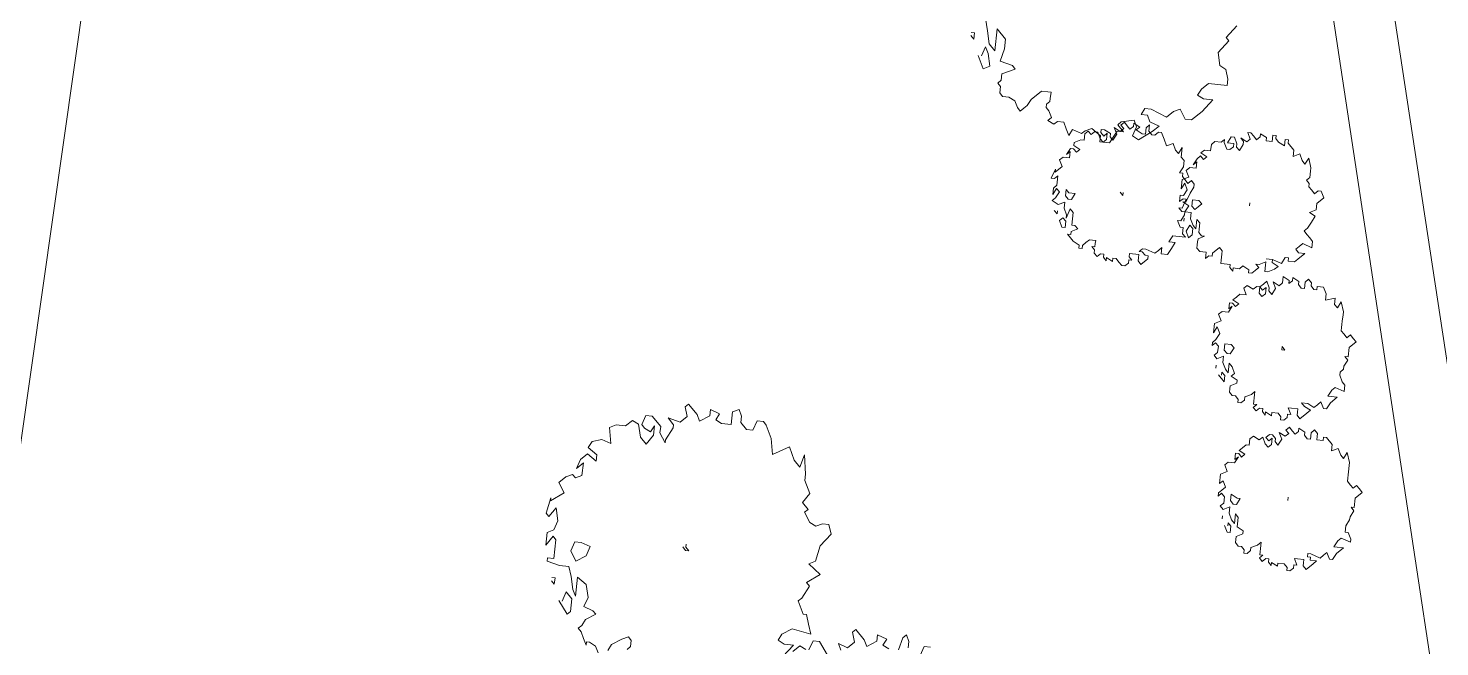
# Model space of a CAD drawing. Header units: metres. Extents: x -977055 to 805873, y -1033982 to 242021.
# Drawn here: x 2703.89 to 2727.54, y 1034.09 to 1044.46 of the extents above; entities that cross this region are included whole.
import ezdxf

# ---------------------------------------------------------------- set-up
doc = ezdxf.new("R2010")
doc.units = ezdxf.units.M
doc.layers.add('PDF_acera', color=7, linetype='Continuous')
doc.layers.add('PDF_PLANTAS', color=7, linetype='Continuous')

# ---------------------------------------------------------------- blocks, each defined once
blk = doc.blocks.new('CALLE')
at = {"layer": 'PDF_acera', "lineweight": 9}
for points in [[(-63.758016, -221.163264), (-63.71568, -219.469824), (-62.360928, -218.199744), (29.719872, -221.332608)], [(-61.683552, -257.910912), (38.822112, -231.450912)], [(-61.429536, -258.757632), (39.033792, -232.21296)]]:
    blk.add_lwpolyline(points, dxfattribs=at)
at = {"layer": 'PDF_PLANTAS', "lineweight": 9}
for points in [[(6.731424, -228.699072), (6.816096, -228.741408), (6.900768, -228.868416), (6.943104, -228.953088), (6.900768, -228.995424), (6.858432, -228.995424), (6.816096, -228.995424), (6.77376, -228.953088)], [(6.900768, -231.027552), (7.070112, -231.15456), (7.070112, -231.027552), (7.112448, -230.94288), (7.19712, -230.985216), (7.281792, -231.112224), (7.239456, -231.36624), (7.366464, -231.323904), (7.493472, -231.281568), (7.493472, -231.239232), (7.662816, -231.15456), (7.705152, -231.196896), (7.874496, -231.281568), (7.916832, -231.239232), (8.04384, -231.408576), (8.170848, -231.239232), (8.213184, -231.323904), (8.424864, -231.36624), (8.594208, -231.493248), (8.721216, -231.450912), (8.721216, -231.36624), (8.67888, -231.281568), (8.721216, -231.196896), (8.848224, -231.112224), (8.89056, -231.15456), (8.975232, -231.069888), (9.10224, -231.15456), (9.271584, -231.069888), (9.356256, -231.069888), (9.610272, -231.027552), (9.440928, -230.985216), (9.5256, -230.900544), (9.694944, -230.815872), (9.567936, -230.604192), (9.779616, -230.561856), (9.94896, -230.477184), (9.991296, -230.434848), (9.991296, -230.350176), (9.864288, -230.30784), (9.864288, -230.223168), (9.94896, -230.138496), (10.033632, -230.138496), (10.118304, -230.09616), (10.075968, -230.011488), (9.906624, -230.011488), (9.906624, -229.88448), (9.94896, -229.799808), (10.033632, -229.842144), (10.075968, -229.715136), (9.991296, -229.715136), (9.906624, -229.588128), (9.991296, -229.545792), (10.118304, -229.418784), (10.075968, -229.376448), (9.94896, -229.418784), (9.864288, -229.334112), (9.906624, -229.164768), (9.821952, -229.24944), (9.779616, -229.24944), (9.610272, -229.164768), (9.567936, -229.164768), (9.694944, -229.080096), (9.779616, -229.080096), (9.906624, -228.953088), (9.906624, -228.868416), (9.779616, -228.82608), (9.73728, -228.868416), (9.694944, -228.953088), (9.779616, -228.995424), (9.652608, -228.995424), (9.5256, -228.910752), (9.610272, -228.82608), (9.779616, -228.783744), (9.821952, -228.699072), (9.73728, -228.6144), (9.73728, -228.487392), (9.694944, -228.40272), (9.483264, -228.445056), (9.5256, -228.318048), (9.483264, -228.19104), (9.398592, -228.148704), (9.31392, -228.275712), (9.229248, -228.275712), (9.31392, -228.148704), (9.229248, -228.064032), (9.10224, -228.021696), (9.186912, -228.106368), (9.017568, -228.106368), (8.975232, -228.021696), (9.017568, -227.97936), (8.975232, -227.894688), (8.89056, -227.810016), (8.763552, -227.894688), (8.636544, -227.725344), (8.67888, -227.725344), (8.4672, -227.683008), (8.424864, -227.725344), (8.551872, -227.810016), (8.382528, -227.852352), (8.25552, -227.810016), (8.213184, -227.725344), (8.04384, -227.725344), (8.170848, -227.810016), (8.128512, -227.852352), (7.874496, -227.852352), (7.874496, -227.76768), (7.83216, -227.76768), (7.789824, -227.937024), (7.789824, -228.064032), (7.662816, -228.106368), (7.493472, -228.148704), (7.4088, -228.19104), (7.662816, -228.19104), (7.578144, -228.318048), (7.4088, -228.360384), (7.281792, -228.318048), (7.239456, -228.445056), (7.19712, -228.487392), (7.112448, -228.360384), (7.027776, -228.318048), (6.98544, -228.275712), (6.943104, -228.318048), (6.858432, -228.360384), (6.77376, -228.40272), (6.816096, -228.40272), (6.816096, -228.445056), (6.77376, -228.529728), (6.689088, -228.572064)], [(7.324128, -227.97936), (7.154784, -228.106368), (7.19712, -228.148704), (7.366464, -228.148704), (7.451136, -228.064032), (7.324128, -228.021696)], [(7.578144, -227.852352), (7.535808, -227.894688), (7.62048, -227.894688), (7.62048, -227.852352)], [(8.213184, -229.545792), (8.170848, -229.588128), (8.170848, -229.630464), (8.213184, -229.588128), (8.25552, -229.588128)], [(7.154784, -232.42464), (7.19712, -232.339968), (7.281792, -232.382304), (7.324128, -232.255296), (7.239456, -232.255296), (7.154784, -232.128288), (7.239456, -232.085952), (7.366464, -231.958944), (7.324128, -231.916608), (7.19712, -231.958944), (7.112448, -231.874272), (7.154784, -231.747264), (7.070112, -231.7896)], [(6.98544, -231.620256), (7.154784, -231.493248), (7.154784, -231.408576), (7.027776, -231.36624)], [(7.027776, -231.323904), (7.070112, -231.239232), (6.98544, -231.15456)], [(7.239456, -232.975008), (7.239456, -232.890336), (7.112448, -232.848)], [(7.19712, -232.678656), (7.281792, -232.678656), (7.366464, -232.63632), (7.324128, -232.593984), (7.154784, -232.551648)], [(15.66432, -232.805664), (15.494976, -232.848), (15.325632, -232.890336), (15.24096, -232.975008), (15.537312, -232.975008), (15.410304, -233.102016), (15.283296, -233.102016), (15.113952, -233.05968), (15.071616, -233.229024), (15.02928, -233.27136), (14.944608, -233.102016), (14.859936, -233.102016), (14.8176, -233.05968), (14.775264, -233.102016), (14.690592, -233.102016), (14.648256, -233.144352), (14.648256, -233.186688), (14.648256, -233.229024), (14.60592, -233.313696), (14.521248, -233.356032), (14.478912, -233.398368), (14.521248, -233.440704), (14.563584, -233.48304), (14.648256, -233.525376), (14.775264, -233.652384), (14.775264, -233.737056), (14.775264, -233.779392), (14.690592, -233.779392), (14.648256, -233.779392), (14.60592, -233.737056), (14.563584, -233.737056), (14.521248, -233.779392), (14.436576, -233.821728), (14.39424, -233.779392), (14.351904, -233.864064), (14.39424, -233.9064), (14.39424, -233.991072), (14.309568, -234.033408), (14.224896, -234.075744), (14.309568, -234.11808), (14.267232, -234.245088), (14.309568, -234.287424), (14.351904, -234.372096), (14.267232, -234.499104), (14.18256, -234.499104), (14.18256, -234.626112), (14.267232, -234.668448), (14.351904, -234.710784), (14.351904, -234.795456), (14.436576, -234.710784), (14.478912, -234.75312), (14.521248, -234.922464), (14.436576, -234.9648), (14.309568, -234.922464), (14.267232, -235.007136), (14.39424, -235.17648), (14.478912, -235.261152), (14.521248, -235.134144), (14.60592, -235.091808), (14.60592, -235.007136), (14.690592, -235.049472), (14.690592, -235.134144), (14.60592, -235.345824), (14.690592, -235.430496), (14.732928, -235.515168), (14.60592, -235.59984), (14.60592, -235.684512), (14.732928, -235.81152), (14.902272, -235.938528), (14.902272, -235.81152), (14.944608, -235.726848), (15.02928, -235.769184), (15.113952, -235.853856), (15.113952, -236.107872), (15.198624, -236.107872), (15.325632, -236.065536), (15.367968, -235.980864), (15.537312, -235.938528), (15.706656, -236.065536), (15.748992, -236.0232), (15.918336, -236.150208)], [(15.410304, -232.63632), (15.367968, -232.678656), (15.45264, -232.678656), (15.45264, -232.63632)], [(15.156288, -232.763328), (14.986944, -232.848), (15.02928, -232.932672), (15.198624, -232.890336), (15.283296, -232.848), (15.156288, -232.805664)], [(13.208832, -233.991072), (13.166496, -234.033408), (13.208832, -234.033408)], [(13.54752, -234.837792), (13.505184, -234.880128), (13.54752, -234.880128)], [(13.293504, -235.726848), (13.251168, -235.726848)], [(11.261376, -236.404224), (11.176704, -236.488896), (11.261376, -236.488896), (11.303712, -236.44656), (11.261376, -236.44656)], [(11.388384, -236.361888), (11.346048, -236.361888), (11.388384, -236.361888)], [(9.398592, -236.65824), (9.356256, -236.65824), (9.398592, -236.65824)], [(13.589856, -236.573568), (13.54752, -236.573568), (13.589856, -236.573568)], [(9.271584, -236.700576), (9.186912, -236.742912), (9.186912, -236.785248), (9.271584, -236.785248), (9.31392, -236.742912), (9.271584, -236.742912)], [(9.73728, -237.50496), (9.694944, -237.50496), (9.73728, -237.50496)]]:
    blk.add_lwpolyline(points, dxfattribs=at)
for points in [[(8.128512, -228.106368), (8.001504, -228.064032), (7.874496, -228.148704), (7.959168, -228.275712), (8.086176, -228.318048), (8.128512, -228.19104)], [(14.436576, -235.134144), (14.478912, -235.134144), (14.436576, -235.091808), (14.351904, -235.091808), (14.351904, -235.049472), (14.39424, -234.9648), (14.436576, -235.007136), (14.478912, -234.922464), (14.436576, -234.922464), (14.39424, -234.880128), (14.436576, -234.837792), (14.478912, -234.795456), (14.436576, -234.75312), (14.39424, -234.795456), (14.351904, -234.75312), (14.39424, -234.668448), (14.309568, -234.710784), (14.224896, -234.668448), (14.267232, -234.626112), (14.309568, -234.626112), (14.351904, -234.54144), (14.351904, -234.499104), (14.309568, -234.499104), (14.267232, -234.54144), (14.309568, -234.583776), (14.224896, -234.583776), (14.18256, -234.54144), (14.224896, -234.499104), (14.309568, -234.456768), (14.309568, -234.414432), (14.267232, -234.372096), (14.309568, -234.32976), (14.267232, -234.287424), (14.18256, -234.287424), (14.18256, -234.245088), (14.140224, -234.160416), (14.097888, -234.160416), (14.055552, -234.245088), (14.013216, -234.202752), (14.055552, -234.160416), (14.055552, -234.11808), (13.97088, -234.075744), (14.013216, -234.11808), (13.928544, -234.11808), (13.928544, -234.075744), (13.928544, -234.033408), (13.886208, -233.991072), (13.801536, -234.033408), (13.716864, -233.948736), (13.7592, -233.948736), (13.632192, -233.9064), (13.632192, -233.948736), (13.674528, -233.991072), (13.589856, -233.991072), (13.54752, -233.991072), (13.505184, -233.948736), (13.420512, -233.948736), (13.505184, -233.991072), (13.462848, -234.033408), (13.378176, -233.991072), (13.33584, -233.948736), (13.293504, -234.033408), (13.33584, -234.11808), (13.251168, -234.11808), (13.166496, -234.160416), (13.12416, -234.160416), (13.251168, -234.202752), (13.208832, -234.245088), (13.12416, -234.245088), (13.039488, -234.245088), (13.039488, -234.287424), (12.997152, -234.32976), (12.954816, -234.245088), (12.91248, -234.245088), (12.91248, -234.202752), (12.870144, -234.245088), (12.827808, -234.287424), (12.785472, -234.372096), (12.743136, -234.372096), (12.743136, -234.414432), (12.785472, -234.414432), (12.827808, -234.456768), (12.870144, -234.499104), (12.870144, -234.54144), (12.870144, -234.583776), (12.827808, -234.583776), (12.785472, -234.583776), (12.785472, -234.54144), (12.743136, -234.583776), (12.7008, -234.583776), (12.658464, -234.626112), (12.7008, -234.668448), (12.7008, -234.710784), (12.658464, -234.710784), (12.616128, -234.75312), (12.658464, -234.75312), (12.616128, -234.837792), (12.658464, -234.837792), (12.658464, -234.880128), (12.616128, -234.922464), (12.573792, -234.9648), (12.573792, -235.007136), (12.616128, -235.049472), (12.658464, -235.049472), (12.658464, -235.091808), (12.7008, -235.049472), (12.743136, -235.049472), (12.743136, -235.17648), (12.7008, -235.17648), (12.658464, -235.17648), (12.616128, -235.218816), (12.7008, -235.303488), (12.743136, -235.303488), (12.743136, -235.261152), (12.785472, -235.218816), (12.785472, -235.17648), (12.827808, -235.218816), (12.827808, -235.261152), (12.785472, -235.38816), (12.827808, -235.430496), (12.870144, -235.472832), (12.785472, -235.472832), (12.785472, -235.557504), (12.870144, -235.59984), (12.954816, -235.642176), (12.954816, -235.59984), (12.954816, -235.557504), (13.039488, -235.59984), (13.039488, -235.642176), (13.039488, -235.769184), (13.081824, -235.726848), (13.166496, -235.726848), (13.166496, -235.684512), (13.251168, -235.642176), (13.251168, -235.684512), (13.33584, -235.726848), (13.378176, -235.726848), (13.462848, -235.769184), (13.505184, -235.684512), (13.505184, -235.726848), (13.632192, -235.769184), (13.716864, -235.81152), (13.7592, -235.81152), (13.801536, -235.769184), (13.7592, -235.726848), (13.801536, -235.684512), (13.843872, -235.642176), (13.886208, -235.642176), (13.886208, -235.59984), (13.97088, -235.642176), (14.055552, -235.642176), (14.097888, -235.59984), (14.224896, -235.59984), (14.140224, -235.557504), (14.18256, -235.515168), (14.267232, -235.472832), (14.224896, -235.38816), (14.309568, -235.345824), (14.39424, -235.303488), (14.39424, -235.261152), (14.351904, -235.218816), (14.351904, -235.17648), (14.39424, -235.134144)], [(13.081824, -234.075744), (12.997152, -234.11808), (12.997152, -234.160416), (13.081824, -234.160416), (13.12416, -234.11808)], [(13.505184, -234.11808), (13.420512, -234.11808), (13.378176, -234.160416), (13.378176, -234.202752), (13.462848, -234.245088), (13.462848, -234.160416)], [(14.478912, -236.827584), (14.521248, -236.827584), (14.521248, -236.785248), (14.436576, -236.785248), (14.436576, -236.742912), (14.436576, -236.700576), (14.478912, -236.700576), (14.521248, -236.615904), (14.478912, -236.615904), (14.436576, -236.573568), (14.478912, -236.531232), (14.521248, -236.488896), (14.521248, -236.44656), (14.436576, -236.488896), (14.39424, -236.44656), (14.436576, -236.361888), (14.39424, -236.404224), (14.351904, -236.404224), (14.267232, -236.361888), (14.309568, -236.319552), (14.351904, -236.319552), (14.436576, -236.277216), (14.436576, -236.23488), (14.351904, -236.192544), (14.351904, -236.23488), (14.351904, -236.277216), (14.309568, -236.277216), (14.267232, -236.23488), (14.267232, -236.192544), (14.351904, -236.150208), (14.39424, -236.150208), (14.351904, -236.107872), (14.351904, -236.0232), (14.309568, -235.980864), (14.224896, -235.980864), (14.224896, -235.938528), (14.224896, -235.896192), (14.18256, -235.853856), (14.140224, -235.938528), (14.097888, -235.896192), (14.140224, -235.853856), (14.097888, -235.81152), (14.013216, -235.769184), (14.055552, -235.81152), (13.97088, -235.81152), (13.97088, -235.769184), (13.97088, -235.726848), (13.928544, -235.684512), (13.843872, -235.726848), (13.801536, -235.642176), (13.716864, -235.642176), (13.674528, -235.642176), (13.7592, -235.684512), (13.674528, -235.726848), (13.589856, -235.684512), (13.589856, -235.642176), (13.505184, -235.642176), (13.54752, -235.684512), (13.54752, -235.726848), (13.420512, -235.684512), (13.420512, -235.642176), (13.378176, -235.684512), (13.378176, -235.726848), (13.378176, -235.81152), (13.293504, -235.81152), (13.208832, -235.853856), (13.166496, -235.896192), (13.293504, -235.896192), (13.251168, -235.938528), (13.166496, -235.938528), (13.12416, -235.938528), (13.081824, -235.980864), (13.081824, -236.0232), (13.039488, -235.938528), (12.997152, -235.938528), (12.954816, -235.938528), (12.91248, -235.938528), (12.870144, -235.980864), (12.870144, -236.0232), (12.870144, -236.065536), (12.827808, -236.065536), (12.785472, -236.065536), (12.827808, -236.107872), (12.827808, -236.150208), (12.870144, -236.150208), (12.954816, -236.23488), (12.91248, -236.277216), (12.870144, -236.277216), (12.827808, -236.277216), (12.785472, -236.277216), (12.743136, -236.277216), (12.743136, -236.319552), (12.743136, -236.361888), (12.743136, -236.404224), (12.7008, -236.404224), (12.658464, -236.44656), (12.7008, -236.44656), (12.7008, -236.531232), (12.743136, -236.573568), (12.7008, -236.65824), (12.658464, -236.65824), (12.658464, -236.700576), (12.7008, -236.742912), (12.743136, -236.785248), (12.785472, -236.742912), (12.785472, -236.785248), (12.827808, -236.86992), (12.785472, -236.86992), (12.7008, -236.86992), (12.7008, -236.912256), (12.743136, -236.996928), (12.785472, -237.039264), (12.827808, -236.954592), (12.870144, -236.954592), (12.870144, -236.86992), (12.870144, -236.912256), (12.870144, -236.954592), (12.827808, -237.0816), (12.91248, -237.123936), (12.91248, -237.166272), (12.870144, -237.166272), (12.870144, -237.250944), (12.91248, -237.29328), (12.997152, -237.377952), (12.997152, -237.29328), (13.039488, -237.250944), (13.081824, -237.29328), (13.12416, -237.335616), (13.081824, -237.462624), (13.166496, -237.462624), (13.208832, -237.420288), (13.251168, -237.377952), (13.293504, -237.335616), (13.33584, -237.377952), (13.420512, -237.420288), (13.505184, -237.462624), (13.54752, -237.377952), (13.589856, -237.462624), (13.674528, -237.462624), (13.7592, -237.547296), (13.843872, -237.50496), (13.843872, -237.462624), (13.801536, -237.420288), (13.843872, -237.377952), (13.886208, -237.335616), (13.928544, -237.335616), (13.97088, -237.29328), (14.013216, -237.335616), (14.097888, -237.335616), (14.140224, -237.335616), (14.267232, -237.29328), (14.18256, -237.250944), (14.224896, -237.208608), (14.309568, -237.166272), (14.267232, -237.0816), (14.351904, -237.0816), (14.436576, -236.996928), (14.478912, -236.996928), (14.478912, -236.954592), (14.39424, -236.954592), (14.436576, -236.86992)], [(13.12416, -235.769184), (13.039488, -235.81152), (13.081824, -235.853856), (13.166496, -235.853856), (13.208832, -235.81152)], [(13.54752, -235.81152), (13.462848, -235.81152), (13.420512, -235.853856), (13.462848, -235.896192), (13.505184, -235.938528), (13.54752, -235.896192)], [(12.616128, -237.50496), (12.658464, -237.462624), (12.616128, -237.420288), (12.531456, -237.420288), (12.531456, -237.377952), (12.573792, -237.335616), (12.616128, -237.335616), (12.658464, -237.250944), (12.616128, -237.250944), (12.573792, -237.208608), (12.616128, -237.208608), (12.658464, -237.123936), (12.616128, -237.123936), (12.573792, -237.123936), (12.531456, -237.0816), (12.573792, -236.996928), (12.48912, -237.039264), (12.404448, -236.996928), (12.446784, -236.954592), (12.48912, -236.954592), (12.573792, -236.912256), (12.531456, -236.86992), (12.48912, -236.827584), (12.446784, -236.86992), (12.48912, -236.912256), (12.404448, -236.912256), (12.362112, -236.86992), (12.404448, -236.827584), (12.48912, -236.827584), (12.48912, -236.785248), (12.446784, -236.742912), (12.48912, -236.65824), (12.446784, -236.615904), (12.362112, -236.65824), (12.362112, -236.573568), (12.319776, -236.531232), (12.27744, -236.488896), (12.235104, -236.573568), (12.192768, -236.531232), (12.235104, -236.488896), (12.235104, -236.44656), (12.150432, -236.44656), (12.192768, -236.488896), (12.108096, -236.44656), (12.108096, -236.404224), (12.108096, -236.361888), (12.06576, -236.319552), (11.981088, -236.361888), (11.938752, -236.277216), (11.811744, -236.277216), (11.896416, -236.319552), (11.811744, -236.361888), (11.727072, -236.319552), (11.684736, -236.277216), (11.6424, -236.277216), (11.684736, -236.319552), (11.6424, -236.361888), (11.557728, -236.361888), (11.515392, -236.319552), (11.473056, -236.361888), (11.515392, -236.44656), (11.43072, -236.44656), (11.346048, -236.488896), (11.303712, -236.531232), (11.43072, -236.531232), (11.388384, -236.573568), (11.303712, -236.615904), (11.261376, -236.573568), (11.21904, -236.65824), (11.176704, -236.65824), (11.134368, -236.573568), (11.092032, -236.573568), (11.049696, -236.573568), (11.00736, -236.615904), (11.00736, -236.65824), (10.965024, -236.700576), (10.922688, -236.700576), (10.922688, -236.742912), (10.965024, -236.785248), (11.00736, -236.785248), (11.049696, -236.86992), (11.092032, -236.912256), (11.049696, -236.912256), (11.00736, -236.912256), (10.965024, -236.912256), (10.922688, -236.912256), (10.922688, -236.954592), (10.880352, -236.912256), (10.838016, -236.954592), (10.880352, -236.996928), (10.880352, -237.039264), (10.838016, -237.039264), (10.79568, -237.0816), (10.838016, -237.0816), (10.79568, -237.166272), (10.838016, -237.166272), (10.838016, -237.250944), (10.79568, -237.29328), (10.753344, -237.29328), (10.753344, -237.335616), (10.79568, -237.377952), (10.838016, -237.377952), (10.838016, -237.420288), (10.922688, -237.377952), (10.922688, -237.420288), (10.922688, -237.50496), (10.880352, -237.50496), (10.838016, -237.50496), (10.79568, -237.547296), (10.880352, -237.631968), (10.922688, -237.674304), (10.965024, -237.589632), (11.00736, -237.547296), (11.00736, -237.631968), (10.965024, -237.71664), (11.00736, -237.758976), (11.049696, -237.801312), (10.965024, -237.843648), (10.965024, -237.885984), (11.049696, -237.92832), (11.134368, -238.012992), (11.134368, -237.92832), (11.134368, -237.885984), (11.21904, -237.92832), (11.261376, -237.970656), (11.21904, -238.097664), (11.303712, -238.097664), (11.346048, -238.055328), (11.43072, -238.012992), (11.473056, -238.012992), (11.515392, -238.055328), (11.557728, -238.055328), (11.6424, -238.097664), (11.684736, -238.055328), (11.684736, -238.097664), (11.811744, -238.097664), (11.896416, -238.182336), (11.938752, -238.14), (11.981088, -238.097664), (11.938752, -238.055328), (11.981088, -238.012992), (12.023424, -237.970656), (12.06576, -237.970656), (12.108096, -237.970656), (12.150432, -237.970656), (12.235104, -237.970656), (12.27744, -237.970656), (12.404448, -237.92832), (12.319776, -237.885984), (12.362112, -237.843648), (12.446784, -237.843648), (12.404448, -237.71664), (12.48912, -237.71664), (12.573792, -237.674304), (12.573792, -237.631968), (12.573792, -237.589632), (12.531456, -237.589632), (12.531456, -237.547296), (12.573792, -237.50496)], [(11.684736, -236.44656), (11.600064, -236.44656), (11.557728, -236.488896), (11.557728, -236.531232), (11.6424, -236.573568), (11.684736, -236.531232)], [(10.626336, -237.801312), (10.668672, -237.758976), (10.626336, -237.71664), (10.541664, -237.71664), (10.541664, -237.674304), (10.584, -237.631968), (10.626336, -237.631968), (10.668672, -237.547296), (10.626336, -237.547296), (10.584, -237.50496), (10.626336, -237.462624), (10.668672, -237.420288), (10.626336, -237.377952), (10.584, -237.420288), (10.541664, -237.377952), (10.584, -237.29328), (10.499328, -237.335616), (10.414656, -237.29328), (10.456992, -237.250944), (10.499328, -237.250944), (10.541664, -237.208608), (10.541664, -237.166272), (10.499328, -237.123936), (10.456992, -237.166272), (10.499328, -237.208608), (10.414656, -237.208608), (10.37232, -237.166272), (10.414656, -237.123936), (10.499328, -237.0816), (10.456992, -237.039264), (10.499328, -236.954592), (10.456992, -236.912256), (10.37232, -236.912256), (10.37232, -236.86992), (10.329984, -236.827584), (10.287648, -236.785248), (10.245312, -236.86992), (10.202976, -236.827584), (10.245312, -236.785248), (10.245312, -236.742912), (10.16064, -236.742912), (10.202976, -236.785248), (10.118304, -236.742912), (10.118304, -236.700576), (10.118304, -236.65824), (10.075968, -236.615904), (9.991296, -236.65824), (9.94896, -236.573568), (9.821952, -236.573568), (9.864288, -236.615904), (9.779616, -236.65824), (9.73728, -236.615904), (9.694944, -236.573568), (9.652608, -236.573568), (9.694944, -236.615904), (9.652608, -236.65824), (9.567936, -236.65824), (9.5256, -236.615904), (9.483264, -236.65824), (9.5256, -236.742912), (9.440928, -236.742912), (9.356256, -236.785248), (9.31392, -236.827584), (9.440928, -236.827584), (9.398592, -236.86992), (9.31392, -236.86992), (9.271584, -236.86992), (9.229248, -236.954592), (9.186912, -236.954592), (9.144576, -236.86992), (9.10224, -236.86992), (9.059904, -236.86992), (9.017568, -236.912256), (9.017568, -236.954592), (8.975232, -236.996928), (8.932896, -236.996928), (8.932896, -237.039264), (8.975232, -237.0816), (9.017568, -237.0816), (9.059904, -237.166272), (9.10224, -237.208608), (9.059904, -237.208608), (9.017568, -237.208608), (8.975232, -237.208608), (8.932896, -237.208608), (8.932896, -237.250944), (8.89056, -237.208608), (8.848224, -237.250944), (8.89056, -237.29328), (8.89056, -237.335616), (8.848224, -237.335616), (8.805888, -237.377952), (8.848224, -237.377952), (8.805888, -237.462624), (8.848224, -237.462624), (8.848224, -237.547296), (8.805888, -237.589632), (8.763552, -237.589632), (8.763552, -237.631968), (8.805888, -237.674304), (8.848224, -237.674304), (8.848224, -237.71664), (8.932896, -237.674304), (8.932896, -237.71664), (8.932896, -237.801312), (8.89056, -237.801312), (8.848224, -237.801312), (8.805888, -237.843648), (8.89056, -237.92832), (8.932896, -237.970656), (8.932896, -237.885984), (8.975232, -237.885984), (8.975232, -237.843648), (9.017568, -237.843648), (9.017568, -237.885984), (8.975232, -238.012992), (9.017568, -238.055328), (9.059904, -238.097664), (8.975232, -238.14), (8.975232, -238.182336), (9.059904, -238.224672), (9.144576, -238.309344), (9.144576, -238.224672), (9.144576, -238.182336), (9.229248, -238.224672), (9.271584, -238.267008), (9.229248, -238.394016), (9.271584, -238.394016), (9.356256, -238.35168), (9.356256, -238.309344), (9.440928, -238.309344), (9.5256, -238.35168), (9.567936, -238.35168), (9.652608, -238.394016), (9.694944, -238.35168), (9.694944, -238.394016), (9.821952, -238.394016), (9.906624, -238.478688), (9.94896, -238.436352), (9.991296, -238.394016), (9.94896, -238.35168), (9.991296, -238.309344), (10.033632, -238.267008), (10.075968, -238.267008), (10.118304, -238.267008), (10.16064, -238.267008), (10.245312, -238.267008), (10.287648, -238.267008), (10.414656, -238.224672), (10.329984, -238.182336), (10.37232, -238.14), (10.456992, -238.097664), (10.414656, -238.012992), (10.499328, -238.012992), (10.584, -237.92832), (10.584, -237.885984), (10.541664, -237.885984), (10.541664, -237.801312), (10.584, -237.801312)], [(9.694944, -236.742912), (9.610272, -236.742912), (9.567936, -236.785248), (9.567936, -236.827584), (9.652608, -236.86992), (9.652608, -236.827584)], [(11.727072, -237.208608), (11.684736, -237.208608), (11.684736, -237.250944)]]:
    blk.add_lwpolyline(points, close=True, dxfattribs=at)

msp = doc.modelspace()

# ---------------------------------------------------------------- block references
at = {"xscale": 1.255773352820658, "yscale": 1.255773352820658, "zscale": 1.255773352820658, "rotation": 83.85573648860341}
msp.add_blockref('CALLE', (2427.15058, 1056.36283, 1015.371), dxfattribs=at)

doc.saveas('drawing.dxf')
